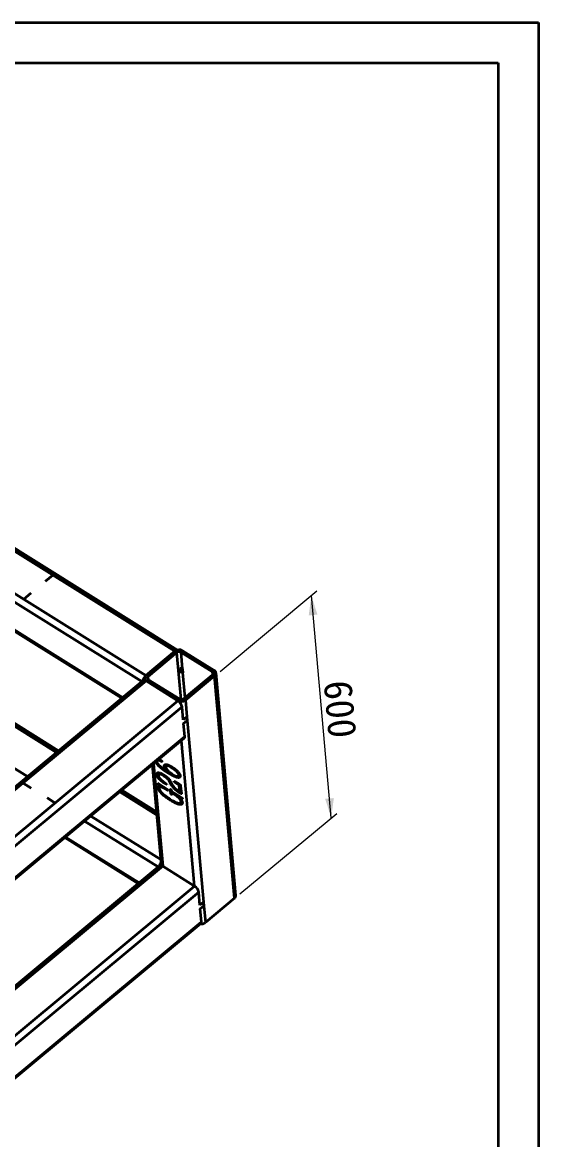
# Model space of a CAD drawing. Header units: millimetres. Extents: x 0 to 14850, y 0 to 10716.
# Drawn here: x 11658 to 14850, y 3584 to 10500 of the extents above; entities that cross this region are included whole.
import ezdxf

# ---------------------------------------------------------------- set-up
doc = ezdxf.new("R2010")
doc.units = ezdxf.units.MM
doc.header["$LTSCALE"] = 50
doc.layers.add('粗实线', color=7, linetype='Continuous', lineweight=35)
doc.layers.add('迈迪拼图', color=7, linetype='Continuous', lineweight=0)
doc.styles.add('SLDTEXTSTYLE4', font='SIMSUN.TTC')
doc.dimstyles.new('SLDDIMSTYLE0', dxfattribs={"dimtxt": 175, "dimasz": 175, "dimexe": 0, "dimexo": 0.0625, "dimgap": 43.75, "dimtad": 2, "dimlfac": 0.3, "dimrnd": 1e-09, "dimzin": 12, "dimdsep": 46, "dimtxsty": 'SLDTEXTSTYLE4', "dimsah": 1, "dimcen": 0.09, "dimadec": 0, "dimazin": 3, "dimtfac": 1, "dimtdec": 3, "dimtofl": 0, "dimtmove": 0, "dimatfit": 3, "dimfxl": 0, "dimfrac": 2, "dimtolj": 1, "dimtzin": 12, "dimarcsym": 0})

# ---------------------------------------------------------------- blocks, each defined once
blk = doc.blocks.new('_D_2')
at = {"layer": '迈迪拼图'}
for p, q in [((12880.5, 6482.1), (13478.6, 6979.9)), ((13567.9, 5575.4), (13444.8, 6951.8)), ((13003.6, 5105.8), (13601.7, 5603.5))]:
    blk.add_line(p, q, dxfattribs=at)
for points in [[(13444.8, 6951.8), (13428.8, 6828.9), (13482.4, 6833.7)], [(13567.9, 5575.4), (13583.9, 5698.2), (13530.3, 5693.4)]]:
    blk.add_solid(points, dxfattribs=at)
at = {"layer": '迈迪拼图', "insert": (13695.6, 6433.9), "char_height": 175, "attachment_point": 1, "rotation": 275.11072, "style": 'SLDTEXTSTYLE4'}
blk.add_mtext('600', dxfattribs=at)

msp = doc.modelspace()

# ---------------------------------------------------------------- linework, layer by layer
at = {"color": 7, "linetype": 'Continuous', "lineweight": 35}
for p, q in [((12601.791, 6606.967), (6844.5, 10200.785)), ((12617.745, 6614.643), (6864.203, 10206.122)), ((10556.105, 7621.636), (12421.712, 6457.086)), ((10661.3, 7321.744), (12272.546, 6315.971)), ((11846.124, 7078.342), (11801.318, 7041.049)), ((11801.342, 7041.034), (11846.148, 7078.326)), ((11846.148, 7078.326), (11846.124, 7078.342)), ((11846.127, 7078.309), (11846.124, 7078.342)), ((11801.318, 7041.049), (11801.342, 7041.034)), ((11711.301, 6966.128), (11666.495, 6928.835)), ((11666.495, 6928.835), (11666.519, 6928.82)), ((11666.519, 6928.82), (11711.325, 6966.112)), ((11711.325, 6966.112), (11711.301, 6966.128)), ((11711.304, 6966.095), (11711.301, 6966.128)), ((12601.791, 6606.967), (12421.712, 6457.086)), ((12614.041, 6599.32), (12433.962, 6449.439)), ((12833.538, 6478.699), (12637.545, 6601.041)), ((12637.545, 6601.041), (12646.737, 6498.271)), ((12844.793, 6488.066), (12648.8, 6610.409)), ((11882.025, 5990.938), (10956.784, 6568.492)), ((12413.01, 6438.823), (12414.044, 6427.266)), ((12434.956, 6432.425), (12630.949, 6310.082)), ((12634.569, 6476.784), (12632.435, 6500.641)), ((12648.829, 6474.872), (12633.907, 6484.187)), ((12643.642, 6499.77), (12646.778, 6497.812)), ((12646.737, 6498.271), (12647.962, 6497.506)), ((12646.778, 6497.812), (12647.075, 6498.06)), ((12646.778, 6497.812), (12648.829, 6474.872)), ((12647.962, 6497.506), (12650.095, 6473.649)), ((12648.829, 6474.872), (12649.906, 6475.768)), ((12650.095, 6473.649), (12648.87, 6474.413)), ((12654.454, 6311.804), (12834.533, 6461.685)), ((12666.703, 6304.157), (12846.782, 6454.038)), ((12844.797, 6487.734), (12844.796, 6487.735)), ((12844.796, 6487.735), (12845.44, 6476.71)), ((12844.816, 6487.506), (12844.796, 6487.735)), ((12844.831, 6487.713), (12844.797, 6487.734)), ((12844.818, 6487.505), (12844.797, 6487.734)), ((12844.816, 6487.506), (12845.447, 6476.711)), ((12844.818, 6487.505), (12844.816, 6487.506)), ((12844.844, 6487.488), (12844.818, 6487.505)), ((12845.473, 6476.725), (12844.831, 6487.713)), ((12845.44, 6476.71), (12845.474, 6476.713)), ((12845.474, 6476.713), (12845.473, 6476.725)), ((12846.135, 6465.394), (12846.102, 6465.392)), ((12846.102, 6465.392), (12846.746, 6454.367)), ((12846.123, 6465.162), (12846.102, 6465.392)), ((12846.149, 6465.164), (12846.123, 6465.162)), ((12846.123, 6465.162), (12846.753, 6454.373)), ((12846.778, 6454.394), (12846.135, 6465.394)), ((12846.746, 6454.367), (12846.778, 6454.394)), ((12969.881, 5077.649), (12846.782, 6454.038)), ((12978.583, 5095.911), (12855.484, 6472.3)), ((12404.429, 6425.738), (11549.845, 5714.463)), ((12423.701, 6423.058), (11563.148, 5706.814)), ((12423.701, 6423.058), (12619.694, 6300.715)), ((8905.561, 3209.42), (12619.694, 6300.715)), ((12666.703, 6304.157), (12675.895, 6201.387)), ((12646.245, 6262.482), (8932.112, 3171.188)), ((12653.426, 6182.193), (12646.245, 6262.482)), ((12675.936, 6200.928), (12653.426, 6182.193)), ((12655.477, 6159.253), (12677.987, 6177.988)), ((12662.658, 6078.964), (12655.477, 6159.253)), ((12675.595, 6201.141), (12675.936, 6200.928)), ((12677.02, 6202.324), (12675.895, 6201.387)), ((12677.987, 6177.988), (12675.936, 6200.928)), ((12679.154, 6178.466), (12677.02, 6202.324)), ((12677.873, 6179.266), (12679.154, 6178.466)), ((12678.028, 6177.529), (12679.154, 6178.466)), ((12678.028, 6177.529), (12778.477, 5054.396)), ((10817.297, 4543.059), (12662.658, 6078.964)), ((10817.486, 4535.532), (12659.483, 6068.636)), ((12460.901, 5903.355), (12516.627, 5280.275)), ((12515.896, 5930.019), (12523.564, 5925.233)), ((12523.564, 5925.233), (12523.843, 5922.109)), ((12535.747, 5895.516), (12535.522, 5895.329)), ((12565.883, 5894.719), (12565.658, 5894.532)), ((12489.107, 5845.136), (12488.882, 5844.949)), ((12518.442, 5843.552), (12518.216, 5843.365)), ((12552.175, 5858.367), (12551.95, 5858.179)), ((12552.329, 5864.062), (12561.683, 5858.035)), ((12561.908, 5858.223), (12561.683, 5858.035)), ((12625.895, 5840.939), (12625.67, 5840.752)), ((11664.249, 5790.604), (11664.226, 5790.585)), ((11664.226, 5790.585), (11712.992, 5760.145)), ((11713.014, 5760.163), (11664.249, 5790.604)), ((11664.252, 5790.569), (11664.249, 5790.604)), ((11712.992, 5760.145), (11713.014, 5760.163)), ((12486.833, 5613.404), (12272.944, 5746.918)), ((12493.116, 5790.116), (12558.042, 5749.587)), ((12493.356, 5787.423), (12493.116, 5790.116)), ((12493.581, 5787.611), (12493.356, 5787.423)), ((12510.601, 5774.117), (12493.356, 5787.423)), ((12493.581, 5787.611), (12493.372, 5789.956)), ((12510.826, 5774.304), (12493.581, 5787.611)), ((12496.151, 5763.756), (12495.926, 5763.569)), ((12506.928, 5774.715), (12510.601, 5774.117)), ((12510.826, 5774.304), (12510.601, 5774.117)), ((12529.755, 5795.378), (12529.53, 5795.191)), ((12543.586, 5789.806), (12551.52, 5784.665)), ((12551.52, 5784.665), (12551.823, 5781.275)), ((12558.042, 5749.587), (12558.713, 5744.712)), ((12567.754, 5749.676), (12573.65, 5752.335)), ((12570.29, 5746.806), (12567.754, 5749.676)), ((12568.177, 5800.863), (12567.952, 5800.676)), ((12575.023, 5787.569), (12567.952, 5800.676)), ((12570.515, 5746.994), (12568.033, 5749.802)), ((12575.248, 5787.756), (12568.177, 5800.863)), ((12570.515, 5746.994), (12570.29, 5746.806)), ((12574.778, 5800.432), (12583.181, 5784.799)), ((12575.248, 5787.756), (12575.023, 5787.569)), ((12577.193, 5750.563), (12577.582, 5748.845)), ((12577.582, 5748.845), (12579.766, 5739.416)), ((12597.448, 5802.161), (12628.976, 5783.548)), ((12597.727, 5799.036), (12597.448, 5802.161)), ((12597.952, 5799.224), (12597.703, 5802.01)), ((12597.952, 5799.224), (12597.727, 5799.036)), ((12618.681, 5785.11), (12597.727, 5799.036)), ((12618.906, 5785.297), (12597.952, 5799.224)), ((12618.906, 5785.297), (12618.681, 5785.11)), ((12622.533, 5742.032), (12632.621, 5735.296)), ((12627.835, 5776.522), (12627.61, 5776.335)), ((12632.621, 5735.296), (12627.61, 5776.335)), ((12632.846, 5735.483), (12627.835, 5776.522)), ((12636.786, 5772.302), (12641.985, 5726.908)), ((11810.986, 5699.007), (11810.964, 5698.989)), ((11810.964, 5698.989), (11859.729, 5668.548)), ((11859.751, 5668.567), (11810.986, 5699.007)), ((11810.989, 5698.973), (11810.986, 5699.007)), ((12552.172, 5699.129), (12551.947, 5698.942)), ((12573.91, 5739.382), (12573.685, 5739.195)), ((12575.416, 5732.591), (12573.685, 5739.195)), ((12575.641, 5732.779), (12573.91, 5739.382)), ((12575.641, 5732.779), (12575.416, 5732.591)), ((12577.006, 5727.173), (12575.416, 5732.591)), ((12577.231, 5727.361), (12575.641, 5732.779)), ((12577.231, 5727.361), (12577.006, 5727.173)), ((12577.488, 5721.789), (12577.006, 5727.173)), ((12577.713, 5721.976), (12577.231, 5727.361)), ((12577.713, 5721.976), (12577.488, 5721.789)), ((12579.766, 5739.416), (12639.438, 5702.167)), ((12586.493, 5722.287), (12580.842, 5719.883)), ((12581.067, 5720.07), (12580.842, 5719.883)), ((12586.457, 5722.364), (12581.067, 5720.07)), ((12582.469, 5732.125), (12582.244, 5731.938)), ((12589.471, 5727.207), (12582.244, 5731.938)), ((12589.696, 5727.394), (12582.469, 5732.125)), ((12584.832, 5725.866), (12586.493, 5722.287)), ((12589.696, 5727.394), (12589.471, 5727.207)), ((12620.427, 5737.931), (12620.202, 5737.744)), ((12622.183, 5708.182), (12621.958, 5707.995)), ((12630.703, 5701.281), (12621.958, 5707.995)), ((12630.928, 5701.468), (12622.183, 5708.182)), ((12630.928, 5701.468), (12630.703, 5701.281)), ((12633.144, 5699.098), (12630.703, 5701.281)), ((12633.369, 5699.286), (12630.928, 5701.468)), ((12632.846, 5735.483), (12632.621, 5735.296)), ((12633.369, 5699.286), (12633.144, 5699.098)), ((12636.853, 5698.178), (12636.628, 5697.99)), ((12640.529, 5697.47), (12636.628, 5697.99)), ((12640.754, 5697.657), (12636.853, 5698.178)), ((12639.458, 5674.301), (12639.233, 5674.114)), ((12640.754, 5697.657), (12640.529, 5697.47)), ((12643.552, 5696.65), (12640.529, 5697.47)), ((12643.777, 5696.837), (12640.754, 5697.657)), ((12643.777, 5696.837), (12643.552, 5696.65)), ((11859.729, 5668.548), (11859.751, 5668.567)), ((11919.946, 5453.115), (12375.129, 5168.98)), ((12507.012, 5278.747), (10961.077, 3992.057)), ((12526.284, 5276.067), (12722.277, 5153.724)), ((12748.827, 5115.491), (10903.466, 3579.586)), ((12756.008, 5035.202), (12748.827, 5115.491)), ((12778.518, 5053.937), (12756.008, 5035.202)), ((12778.178, 5054.15), (12778.518, 5053.937)), ((12779.603, 5055.333), (12778.477, 5054.396)), ((12780.57, 5030.997), (12778.518, 5053.937)), ((12781.736, 5031.475), (12779.603, 5055.333)), ((12969.881, 5077.649), (12789.802, 4927.768)), ((12758.06, 5012.262), (12780.57, 5030.997)), ((12765.241, 4931.973), (12758.06, 5012.262)), ((12780.456, 5032.275), (12781.736, 5031.475)), ((12780.611, 5030.538), (12781.736, 5031.475)), ((12780.611, 5030.538), (12789.802, 4927.768)), ((9047.933, 1830.351), (12762.066, 4921.645)), ((9051.108, 1840.678), (12765.241, 4931.973))]:
    msp.add_line(p, q, dxfattribs=at)
at = {"color": 8, "linetype": 'Continuous', "lineweight": 35}
for p, q in [((12395.978, 6418.704), (10645.403, 7511.449)), ((10661.816, 7327.93), (12277.015, 6319.69)), ((12640.151, 6307.384), (12614.041, 6599.32)), ((11869.917, 5980.861), (10948.523, 6556.014)), ((12433.962, 6449.439), (12435.514, 6432.077)), ((12648.87, 6474.413), (12662.793, 6318.744)), ((12835.022, 6462.109), (12833.538, 6478.699)), ((10768.443, 6406.133), (11689.838, 5830.98)), ((12722.277, 5153.724), (12641.769, 6053.893)), ((12469.539, 5910.544), (12526.284, 5276.067)), ((12488.503, 5594.726), (12260.837, 5736.84)), ((12498.56, 5271.713), (12043.377, 5555.848)), ((12080.757, 5586.96), (12513.349, 5316.927)), ((11924.414, 5456.834), (12379.597, 5172.699)), ((12526.284, 5276.067), (10962.635, 3974.633)), ((10986.398, 3708.942), (12722.277, 5153.724))]:
    msp.add_line(p, q, dxfattribs=at)
at = {"color": 7, "linetype": 'Continuous', "lineweight": 35, "flags": 128}
for points in [[(12404.429, 6425.738), (12406.979, 6427.152), (12410.436, 6427.688), (12414.482, 6427.164), (12418.961, 6425.6), (12423.701, 6423.058)], [(12412.559, 6427.536), (12412.973, 6429.881), (12413.612, 6432.095)], [(12673.961, 6174.637), (12674.175, 6174.768), (12678.028, 6177.529)], [(12507.012, 5278.747), (12509.561, 5280.161), (12513.019, 5280.697), (12517.065, 5280.173), (12521.544, 5278.609), (12526.284, 5276.067)], [(12515.142, 5280.545), (12515.555, 5282.89), (12516.195, 5285.104)], [(12776.544, 5027.646), (12776.757, 5027.777), (12780.611, 5030.538)]]:
    msp.add_lwpolyline(points, dxfattribs=at)
at = {"color": 7, "linetype": 'Continuous', "lineweight": 35}
for centre, radius, start, end in [((12627.87, 6573.527), 42.407, 60.4261117, 127.9500044), ((12621.356, 6585.006), 29.411, 107.738648, 131.6975224), ((12627.08, 6582.6), 21.204, 60.4261117, 127.9500044), ((12460.55, 6411.253), 60.075, 130.2779761, 168.2404579), ((12433.09, 6440.679), 19.966, 124.7403597, 241.9508478), ((12439.651, 6441.236), 9.983, 124.7403597, 241.9508478), ((12636.426, 6480.389), 20.641, 60.0322609, 101.1482791), ((12638.56, 6456.532), 20.641, 60.0322609, 101.1482791), ((12828.844, 6469.888), 9.983, 304.7403597, 61.9508478), ((12835.405, 6470.445), 19.966, 304.7403597, 61.9508478), ((12640.624, 6337.597), 42.407, 240.4261117, 307.9500044), ((12588.993, 6251.059), 58.38, 11.2836818, 58.2725879), ((12641.414, 6328.524), 21.204, 240.4261117, 307.9500044), ((12650.288, 6234.014), 41.476, 273.0511733, 308.1263432), ((12651.829, 6076.641), 11.076, 313.7166499, 12.1033776), ((12561.458, 5264.79), 58.328, 143.0044147, 168.4123509), ((12691.576, 5104.068), 58.38, 11.2836818, 58.2725879), ((12752.87, 5087.023), 41.476, 273.0511733, 308.1263432), ((12957.154, 5094.917), 21.452, 306.3904511, 2.6551501), ((12763.674, 4961.492), 42.661, 263.7009669, 307.7678205), ((12754.411, 4929.65), 11.076, 313.7166499, 12.1033776)]:
    msp.add_arc(centre, radius, start, end, dxfattribs=at)
for points, knots in [([(12551.95, 5858.179), (12547.281, 5861.183), (12537.945, 5867.19), (12523.935, 5877.631), (12511.118, 5887.621), (12499.799, 5898.275), (12491.332, 5907.569), (12485.197, 5915.706), (12483.458, 5919.931), (12482.784, 5921.569)], [0, 0, 0, 0, 0.18824922, 0.37647371, 0.56467974, 0.70568143, 0.84664335, 0.94055931, 1, 1, 1, 1]), ([(12552.175, 5858.367), (12547.507, 5861.37), (12538.17, 5867.377), (12524.16, 5877.818), (12511.343, 5887.808), (12500.024, 5898.462), (12491.557, 5907.757), (12485.422, 5915.893), (12483.683, 5920.118), (12483.009, 5921.756)], [0, 0, 0, 0, 0.18824922, 0.37647371, 0.56467974, 0.70568143, 0.84664335, 0.94055931, 1, 1, 1, 1]), ([(12488.838, 5926.607), (12488.8, 5926.368), (12488.537, 5924.669), (12489.874, 5920.247), (12492.895, 5913.966), (12497.705, 5907.977), (12503.474, 5901.352), (12510.654, 5894.474), (12521.658, 5885.21), (12535.629, 5874.913), (12546.762, 5867.679), (12552.329, 5864.062)], [0, 0, 0, 0, 0.01241565, 0.08823785, 0.163662, 0.239616, 0.31565528, 0.42964959, 0.54371637, 0.77184057, 1, 1, 1, 1]), ([(12523.843, 5922.109), (12520.622, 5923.746), (12514.181, 5927.02), (12504.698, 5932.007), (12499.341, 5932.852), (12496.819, 5933.25)], [0, 0, 0, 0, 0.346147254, 0.692134598, 1, 1, 1, 1]), ([(12524.068, 5922.296), (12520.847, 5923.933), (12514.406, 5927.207), (12504.923, 5932.195), (12499.566, 5933.04), (12497.044, 5933.437)], [0, 0, 0, 0, 0.346147254, 0.692134598, 1, 1, 1, 1]), ([(12501.558, 5937.194), (12503.607, 5936.412), (12508.246, 5934.641), (12513.155, 5931.675), (12515.896, 5930.019)], [0, 0, 0, 0, 0.441667386, 1, 1, 1, 1]), ([(12535.522, 5895.329), (12535.462, 5896.639), (12535.347, 5899.126), (12536.126, 5902.149), (12537.954, 5904.241), (12540.23, 5905.343), (12542.538, 5905.928), (12544.681, 5906.082), (12547.129, 5906.011), (12550.827, 5905.576), (12555.919, 5904.416), (12561.428, 5902.436), (12566.14, 5900.252), (12569.949, 5898.369), (12574.04, 5896.077), (12579.779, 5892.647), (12586.967, 5888.085), (12592.708, 5884.156), (12595.515, 5882.234)], [0, 0, 0, 0, 0.056816209, 0.107918218, 0.161144432, 0.222865507, 0.257649138, 0.295085942, 0.335068467, 0.37883962, 0.469596126, 0.562158814, 0.610711783, 0.661736599, 0.716183103, 0.773772618, 0.889367276, 1, 1, 1, 1]), ([(12561.683, 5858.035), (12559.961, 5859.634), (12556.849, 5862.524), (12552.54, 5866.665), (12548.846, 5870.63), (12545.37, 5874.687), (12542.145, 5879.218), (12539.706, 5883.265), (12537.941, 5886.745), (12536.932, 5889.511), (12536.032, 5892.441), (12535.697, 5894.337), (12535.522, 5895.329)], [0, 0, 0, 0, 0.14637356, 0.2645721, 0.36937315, 0.47632097, 0.58751088, 0.70798142, 0.77264778, 0.84212379, 0.91741897, 1, 1, 1, 1]), ([(12535.747, 5895.516), (12535.659, 5897.465), (12535.485, 5901.271), (12537.377, 5903.24), (12538.3, 5904.201)], [0, 0, 0, 0, 0.51184766, 1, 1, 1, 1]), ([(12561.908, 5858.223), (12560.186, 5859.821), (12557.074, 5862.711), (12552.765, 5866.852), (12549.071, 5870.818), (12545.595, 5874.874), (12542.37, 5879.405), (12539.931, 5883.452), (12538.166, 5886.932), (12537.158, 5889.699), (12536.257, 5892.628), (12535.922, 5894.524), (12535.747, 5895.516)], [0, 0, 0, 0, 0.14637356, 0.2645721, 0.36937315, 0.47632097, 0.58751088, 0.70798142, 0.77264778, 0.84212379, 0.91741897, 1, 1, 1, 1]), ([(12565.658, 5894.532), (12563.526, 5895.288), (12559.289, 5896.791), (12554.443, 5897.633), (12551.02, 5897.749), (12548.813, 5897.618), (12547.116, 5897.029), (12545.818, 5896.164), (12544.945, 5894.983), (12544.372, 5893.603), (12544.186, 5891.931), (12544.289, 5890.674), (12544.341, 5890.044)], [0, 0, 0, 0, 0.20760949, 0.41251734, 0.5094188, 0.59716945, 0.67644568, 0.74802617, 0.8141024, 0.87719158, 0.93851536, 1, 1, 1, 1]), ([(12544.341, 5890.044), (12544.537, 5889.194), (12544.932, 5887.483), (12546.004, 5884.702), (12547.471, 5881.777), (12549.857, 5877.801), (12553.237, 5873.051), (12556.984, 5868.604), (12560.24, 5865.383), (12562.999, 5862.755), (12566.158, 5860.037), (12569.665, 5857.109), (12573.502, 5854.132), (12577.63, 5851.111), (12582.027, 5848.125), (12585.04, 5846.206), (12586.592, 5845.216)], [0, 0, 0, 0, 0.05024828, 0.1011799, 0.15275603, 0.20743151, 0.31473057, 0.4129853, 0.46392194, 0.5212138, 0.58599452, 0.65733684, 0.73510874, 0.81801555, 0.9062259, 1, 1, 1, 1]), ([(12565.883, 5894.719), (12563.004, 5895.716), (12557.248, 5897.71), (12551, 5898.047), (12547.337, 5897.602), (12546.65, 5896.663), (12546.595, 5896.588)], [0, 0, 0, 0, 0.38937381, 0.77856373, 0.98220286, 1, 1, 1, 1]), ([(12625.67, 5840.752), (12625.514, 5841.619), (12625.201, 5843.357), (12624.085, 5846.305), (12622.471, 5849.45), (12620.425, 5852.746), (12618.079, 5856.08), (12615.459, 5859.317), (12612.652, 5862.405), (12608.588, 5866.314), (12603.08, 5871.038), (12596.056, 5876.117), (12588.714, 5881.133), (12581.171, 5886.173), (12573.393, 5890.952), (12568.284, 5893.316), (12565.658, 5894.532)], [0, 0, 0, 0, 0.03875383, 0.07767505, 0.11890527, 0.1626867, 0.20806601, 0.25319468, 0.29840604, 0.34440896, 0.4408668, 0.5453799, 0.65506419, 0.76614316, 0.87979486, 1, 1, 1, 1]), ([(12625.895, 5840.939), (12625.739, 5841.806), (12625.426, 5843.544), (12624.31, 5846.492), (12622.696, 5849.637), (12620.65, 5852.933), (12618.304, 5856.267), (12615.684, 5859.505), (12612.877, 5862.592), (12608.813, 5866.502), (12603.305, 5871.226), (12596.281, 5876.304), (12588.939, 5881.321), (12581.396, 5886.36), (12573.618, 5891.139), (12568.509, 5893.504), (12565.883, 5894.719)], [0, 0, 0, 0, 0.03875383, 0.07767505, 0.11890527, 0.1626867, 0.20806601, 0.25319468, 0.29840604, 0.34440896, 0.4408668, 0.5453799, 0.65506419, 0.76614316, 0.87979486, 1, 1, 1, 1]), ([(12595.515, 5882.234), (12596.98, 5881.122), (12600.017, 5878.815), (12604.715, 5875.019), (12609.716, 5870.822), (12614.852, 5866.389), (12619.771, 5861.914), (12624.017, 5857.377), (12627.427, 5852.992), (12629.838, 5848.846), (12631.522, 5845.206), (12632.914, 5842.036), (12633.906, 5839.393), (12634.221, 5837.907), (12634.363, 5837.24)], [0, 0, 0, 0, 0.09253422, 0.19191393, 0.29829382, 0.41179999, 0.52140916, 0.61651111, 0.70103706, 0.77753295, 0.84749941, 0.90715804, 0.95828574, 1, 1, 1, 1]), ([(12488.882, 5844.949), (12488.873, 5845.69), (12488.854, 5847.154), (12489.227, 5849.05), (12489.784, 5850.778), (12490.99, 5852.663), (12492.992, 5854.484), (12495.706, 5855.424), (12498.251, 5855.653), (12500.436, 5855.559), (12502.886, 5855.18), (12506.507, 5854.338), (12511.348, 5852.793), (12517.539, 5850.021), (12524.005, 5846.662), (12530.66, 5842.827), (12537.262, 5838.764), (12541.604, 5835.71), (12543.701, 5834.236)], [0, 0, 0, 0, 0.03566827, 0.0704794, 0.1057527, 0.14113151, 0.2124266, 0.28305513, 0.3199666, 0.35823218, 0.39927559, 0.44288208, 0.53314979, 0.6237359, 0.71718827, 0.81469535, 0.91052174, 1, 1, 1, 1]), ([(12529.53, 5795.191), (12528.172, 5796.121), (12525.546, 5797.92), (12521.743, 5800.715), (12518.209, 5803.407), (12514.869, 5806.126), (12511.578, 5809.035), (12508.226, 5812.354), (12504.705, 5816.055), (12501.162, 5820.061), (12497.824, 5824.135), (12495.026, 5828.079), (12492.846, 5831.764), (12491.393, 5835.117), (12490.432, 5838.084), (12489.709, 5840.699), (12489.113, 5843.004), (12488.956, 5844.326), (12488.882, 5844.949)], [0, 0, 0, 0, 0.07739329, 0.14966975, 0.2168726, 0.27926888, 0.34156598, 0.40830718, 0.48034243, 0.55775938, 0.6332927, 0.70125462, 0.76230777, 0.81955094, 0.8730981, 0.92088682, 0.96272162, 1, 1, 1, 1]), ([(12489.107, 5845.136), (12489.202, 5846.777), (12489.393, 5850.06), (12490.751, 5852.669), (12491.991, 5853.395), (12492.131, 5853.478)], [0, 0, 0, 0, 0.46989921, 0.93993135, 1, 1, 1, 1]), ([(12529.755, 5795.378), (12528.397, 5796.308), (12525.771, 5798.107), (12521.968, 5800.902), (12518.434, 5803.595), (12515.094, 5806.313), (12511.803, 5809.222), (12508.451, 5812.541), (12504.93, 5816.243), (12501.387, 5820.249), (12498.049, 5824.322), (12495.251, 5828.266), (12493.071, 5831.951), (12491.618, 5835.305), (12490.657, 5838.271), (12489.934, 5840.887), (12489.338, 5843.191), (12489.181, 5844.513), (12489.107, 5845.136)], [0, 0, 0, 0, 0.07739329, 0.14966975, 0.2168726, 0.27926888, 0.34156598, 0.40830718, 0.48034243, 0.55775938, 0.6332927, 0.70125462, 0.76230777, 0.81955094, 0.8730981, 0.92088682, 0.96272162, 1, 1, 1, 1]), ([(12500.483, 5845.658), (12500.474, 5845.654), (12499.55, 5845.25), (12498.822, 5843.043), (12498.725, 5840.51), (12498.676, 5839.243)], [0, 0, 0, 0, 0.00527106, 0.50269428, 1, 1, 1, 1]), ([(12498.676, 5839.243), (12498.728, 5838.582), (12498.833, 5837.264), (12499.33, 5835.087), (12500.173, 5832.745), (12501.616, 5829.459), (12504.144, 5825.125), (12507.838, 5819.917), (12512.233, 5814.791), (12517.238, 5809.801), (12522.878, 5804.922), (12529.171, 5799.848), (12536.165, 5794.756), (12541.041, 5791.504), (12543.586, 5789.806)], [0, 0, 0, 0, 0.03910983, 0.07800729, 0.11696477, 0.15779616, 0.24060817, 0.32726753, 0.41765048, 0.51247808, 0.61641783, 0.73222231, 0.86027055, 1, 1, 1, 1]), ([(12518.216, 5843.365), (12516.413, 5844.076), (12512.807, 5845.499), (12507.805, 5846.607), (12503.457, 5847.297), (12501.689, 5846.281), (12501.009, 5845.89)], [0, 0, 0, 0, 0.27600775, 0.55185149, 0.82771794, 1, 1, 1, 1]), ([(12518.442, 5843.552), (12516.638, 5844.264), (12513.032, 5845.686), (12508.03, 5846.794), (12503.682, 5847.485), (12501.914, 5846.468), (12501.234, 5846.077)], [0, 0, 0, 0, 0.27600775, 0.55185149, 0.82771794, 1, 1, 1, 1]), ([(12567.952, 5800.676), (12567.362, 5801.739), (12566.23, 5803.781), (12564.459, 5806.744), (12562.615, 5809.446), (12560.697, 5812.011), (12558.515, 5814.589), (12555.857, 5817.273), (12552.721, 5820.285), (12547.872, 5824.557), (12541.504, 5829.812), (12533.739, 5835.15), (12525.946, 5839.752), (12520.833, 5842.142), (12518.216, 5843.365)], [0, 0, 0, 0, 0.05297535, 0.10165906, 0.14762445, 0.18948873, 0.23400071, 0.28620669, 0.34667593, 0.41674083, 0.56269102, 0.70505801, 0.84909115, 1, 1, 1, 1]), ([(12568.177, 5800.863), (12567.587, 5801.927), (12566.455, 5803.968), (12564.684, 5806.932), (12562.84, 5809.633), (12560.923, 5812.198), (12558.74, 5814.776), (12556.082, 5817.461), (12552.946, 5820.473), (12548.097, 5824.744), (12541.729, 5829.999), (12533.964, 5835.337), (12526.171, 5839.939), (12521.058, 5842.33), (12518.442, 5843.552)], [0, 0, 0, 0, 0.05297535, 0.10165906, 0.14762445, 0.18948873, 0.23400071, 0.28620669, 0.34667593, 0.41674083, 0.56269102, 0.70505801, 0.84909115, 1, 1, 1, 1]), ([(12543.701, 5834.236), (12545.874, 5832.546), (12550.241, 5829.149), (12555.564, 5824.344), (12559.65, 5820.46), (12562.41, 5817.59), (12564.865, 5814.857), (12567.773, 5811.251), (12571.206, 5806.468), (12573.549, 5802.508), (12574.778, 5800.432)], [0, 0, 0, 0, 0.18638505, 0.37458113, 0.46621741, 0.54977394, 0.62761339, 0.69808436, 0.84174316, 1, 1, 1, 1]), ([(12634.363, 5837.24), (12634.563, 5836.057), (12634.963, 5833.7), (12634.668, 5831.222), (12634.027, 5829.487), (12633.184, 5828.283), (12632.145, 5827.009), (12630.743, 5825.878), (12629.077, 5824.897), (12626.996, 5824.34), (12624.565, 5824.213), (12620.883, 5824.56), (12615.936, 5825.619), (12610.786, 5826.943), (12606.184, 5828.6), (12602.038, 5830.364), (12597.208, 5832.599), (12591.927, 5835.222), (12586.702, 5837.891), (12582.003, 5840.324), (12578.092, 5842.35), (12573.944, 5844.557), (12569.317, 5847.175), (12563.853, 5850.502), (12558.07, 5854.194), (12554.073, 5856.797), (12551.95, 5858.179)], [0, 0, 0, 0, 0.03534164, 0.070462941, 0.089372785, 0.110795383, 0.135385016, 0.163026733, 0.19257313, 0.222257811, 0.253799421, 0.286542898, 0.353649791, 0.419946592, 0.456015803, 0.498680862, 0.547716987, 0.603196881, 0.658187643, 0.70502547, 0.744448412, 0.775725354, 0.829334894, 0.882141426, 0.937389467, 1, 1, 1, 1]), ([(12631.398, 5826.696), (12630.823, 5826.183), (12629.222, 5824.754), (12624.675, 5824.166), (12617.98, 5825.356), (12610.43, 5827.186), (12599.67, 5831.515), (12585.814, 5838.66), (12569.16, 5847.231), (12557.837, 5854.655), (12552.175, 5858.367)], [0, 0, 0, 0, 0.04118515, 0.11481172, 0.21310395, 0.31149788, 0.40982704, 0.60655318, 0.80326449, 1, 1, 1, 1]), ([(12586.592, 5845.216), (12590.867, 5842.758), (12599.414, 5837.842), (12609.646, 5833.983), (12617.148, 5832.426), (12621.194, 5832.311), (12622.787, 5833.25), (12623.165, 5833.473)], [0, 0, 0, 0, 0.31701239, 0.63394249, 0.79244571, 0.95080269, 1, 1, 1, 1]), ([(12623.944, 5833.879), (12624.139, 5833.969), (12625.204, 5834.458), (12626.021, 5836.746), (12625.787, 5839.417), (12625.67, 5840.752)], [0, 0, 0, 0, 0.101113523, 0.550850165, 1, 1, 1, 1]), ([(12624.169, 5834.067), (12624.364, 5834.156), (12625.429, 5834.645), (12626.246, 5836.934), (12626.012, 5839.605), (12625.895, 5840.939)], [0, 0, 0, 0, 0.10111352, 0.55085016, 1, 1, 1, 1]), ([(12495.926, 5763.569), (12495.876, 5764.292), (12495.779, 5765.702), (12495.97, 5767.548), (12496.358, 5769.169), (12497.185, 5771.038), (12498.904, 5772.778), (12501.256, 5773.762), (12503.297, 5774.239), (12504.639, 5774.56), (12505.835, 5774.693), (12506.591, 5774.708), (12506.928, 5774.715)], [0, 0, 0, 0, 0.09357993, 0.18253261, 0.2691195, 0.35434016, 0.52851316, 0.7140203, 0.80625058, 0.88353287, 0.94813135, 1, 1, 1, 1]), ([(12551.947, 5698.942), (12549.046, 5701.104), (12543.07, 5705.557), (12535.557, 5711.57), (12529.439, 5716.783), (12524.871, 5720.887), (12520.403, 5725.149), (12516.104, 5729.504), (12512.125, 5733.795), (12508.604, 5737.896), (12505.651, 5741.754), (12503.241, 5745.337), (12501.334, 5748.58), (12499.755, 5751.428), (12498.565, 5753.896), (12497.462, 5756.69), (12496.583, 5759.911), (12496.149, 5762.329), (12495.926, 5763.569)], [0, 0, 0, 0, 0.12694167, 0.26146112, 0.33017597, 0.39827101, 0.46610463, 0.53343436, 0.59774158, 0.65544754, 0.70739664, 0.75437986, 0.79661379, 0.83374279, 0.86530277, 0.8930548, 0.94516688, 1, 1, 1, 1]), ([(12496.151, 5763.756), (12496.091, 5765.898), (12495.992, 5769.493), (12497.912, 5771.217), (12498.688, 5771.914)], [0, 0, 0, 0, 0.59567465, 1, 1, 1, 1]), ([(12552.172, 5699.129), (12549.271, 5701.291), (12543.295, 5705.745), (12535.782, 5711.757), (12529.665, 5716.971), (12525.096, 5721.074), (12520.628, 5725.336), (12516.329, 5729.692), (12512.35, 5733.982), (12508.829, 5738.083), (12505.876, 5741.942), (12503.466, 5745.524), (12501.559, 5748.767), (12499.98, 5751.616), (12498.79, 5754.083), (12497.687, 5756.877), (12496.809, 5760.098), (12496.374, 5762.516), (12496.151, 5763.756)], [0, 0, 0, 0, 0.12694167, 0.26146112, 0.33017597, 0.39827101, 0.46610463, 0.53343436, 0.59774158, 0.65544754, 0.70739664, 0.75437986, 0.79661379, 0.83374279, 0.86530277, 0.8930548, 0.94516688, 1, 1, 1, 1]), ([(12558.713, 5744.712), (12557.589, 5745.413), (12555.151, 5746.933), (12551.328, 5749.334), (12547.261, 5751.815), (12543.783, 5753.851), (12540.852, 5755.519), (12538.365, 5756.869), (12535.551, 5758.423), (12531.569, 5760.484), (12526.745, 5762.988), (12521.45, 5765.311), (12516.623, 5766.977), (12513.035, 5767.491), (12510.318, 5767.653), (12508.642, 5767.358), (12507.199, 5766.876), (12505.749, 5765.765), (12504.483, 5763.69), (12504.282, 5761.33), (12504.178, 5760.112)], [0, 0, 0, 0, 0.05138787, 0.11143055, 0.17472802, 0.23753358, 0.27114065, 0.30968322, 0.35258372, 0.40102898, 0.49489622, 0.57669044, 0.65230007, 0.7309205, 0.7693376, 0.80507551, 0.83835449, 0.87048835, 0.93316566, 1, 1, 1, 1]), ([(12504.178, 5760.112), (12504.273, 5759.057), (12504.457, 5757.009), (12505.314, 5753.641), (12506.633, 5750.186), (12508.387, 5746.608), (12510.673, 5742.879), (12513.556, 5738.985), (12516.957, 5734.879), (12520.863, 5730.671), (12525.066, 5726.444), (12529.426, 5722.353), (12533.833, 5718.424), (12539.706, 5713.587), (12546.86, 5708.082), (12555.186, 5702.161), (12563.213, 5696.861), (12568.485, 5693.533), (12571.114, 5691.873)], [0, 0, 0, 0, 0.04294049, 0.08334892, 0.12364606, 0.16327157, 0.20475914, 0.249858, 0.29949009, 0.35407887, 0.41151004, 0.46882914, 0.52599314, 0.58308569, 0.69441988, 0.79884753, 0.8996957, 1, 1, 1, 1]), ([(12558.938, 5744.899), (12553.466, 5748.308), (12542.524, 5755.126), (12529.041, 5762.316), (12518.446, 5766.909), (12512.242, 5767.884), (12508.207, 5767.832), (12507.252, 5766.689), (12507.068, 5766.469)], [0, 0, 0, 0, 0.293145885, 0.586259432, 0.732815401, 0.879200804, 0.976671045, 1, 1, 1, 1]), ([(12551.823, 5781.275), (12550.682, 5781.922), (12548.506, 5783.154), (12545.382, 5784.973), (12542.57, 5786.675), (12539.155, 5788.751), (12534.846, 5791.527), (12531.362, 5793.928), (12529.53, 5795.191)], [0, 0, 0, 0, 0.15459008, 0.29471376, 0.42200728, 0.53336569, 0.75452059, 1, 1, 1, 1]), ([(12552.048, 5781.462), (12550.907, 5782.109), (12548.731, 5783.341), (12545.607, 5785.161), (12542.795, 5786.862), (12539.38, 5788.938), (12535.071, 5791.714), (12531.588, 5794.115), (12529.755, 5795.378)], [0, 0, 0, 0, 0.15459008, 0.29471376, 0.42200728, 0.53336569, 0.75452059, 1, 1, 1, 1]), ([(12573.685, 5739.195), (12573.578, 5739.652), (12573.299, 5740.843), (12572.444, 5742.908), (12571.607, 5745.026), (12570.658, 5746.309), (12570.29, 5746.806)], [0, 0, 0, 0, 0.19151749, 0.49874299, 0.80580006, 1, 1, 1, 1]), ([(12573.91, 5739.382), (12573.803, 5739.839), (12573.524, 5741.03), (12572.669, 5743.096), (12571.832, 5745.214), (12570.883, 5746.497), (12570.515, 5746.994)], [0, 0, 0, 0, 0.19151749, 0.49874299, 0.80580006, 1, 1, 1, 1]), ([(12573.65, 5752.335), (12573.955, 5752.385), (12574.535, 5752.478), (12575.629, 5751.971), (12576.587, 5751.371), (12577.024, 5750.788), (12577.193, 5750.563)], [0, 0, 0, 0, 0.31628752, 0.60162371, 0.84553076, 1, 1, 1, 1]), ([(12620.202, 5737.744), (12618.848, 5738.746), (12616.24, 5740.675), (12612.469, 5743.643), (12608.971, 5746.473), (12605.73, 5749.223), (12602.759, 5751.842), (12600.064, 5754.387), (12597.623, 5756.796), (12594.831, 5759.87), (12591.764, 5763.476), (12588.447, 5767.47), (12585.613, 5771.092), (12582.459, 5775.482), (12578.956, 5780.946), (12576.358, 5785.322), (12575.023, 5787.569)], [0, 0, 0, 0, 0.07882147, 0.15183751, 0.22038219, 0.28386907, 0.34307563, 0.3968308, 0.44661964, 0.49236942, 0.57532175, 0.64966814, 0.71503189, 0.77269154, 0.88327261, 1, 1, 1, 1]), ([(12620.427, 5737.931), (12619.073, 5738.933), (12616.465, 5740.862), (12612.695, 5743.831), (12609.196, 5746.66), (12605.955, 5749.41), (12602.984, 5752.03), (12600.29, 5754.574), (12597.848, 5756.983), (12595.056, 5760.058), (12591.989, 5763.663), (12588.672, 5767.658), (12585.838, 5771.279), (12582.684, 5775.669), (12579.181, 5781.133), (12576.583, 5785.509), (12575.248, 5787.756)], [0, 0, 0, 0, 0.07882147, 0.15183751, 0.22038219, 0.28386907, 0.34307563, 0.3968308, 0.44661964, 0.49236942, 0.57532175, 0.64966814, 0.71503189, 0.77269154, 0.88327261, 1, 1, 1, 1]), ([(12583.181, 5784.799), (12584.326, 5782.763), (12586.492, 5778.911), (12589.918, 5773.386), (12593.538, 5768.347), (12597.405, 5763.792), (12601.332, 5759.702), (12605.253, 5755.764), (12609.544, 5752.001), (12613.373, 5748.814), (12616.57, 5746.283), (12618.79, 5744.628), (12620.749, 5743.186), (12621.964, 5742.401), (12622.533, 5742.032)], [0, 0, 0, 0, 0.12111886, 0.22915725, 0.32951746, 0.42774395, 0.52199812, 0.61073968, 0.70446623, 0.81362026, 0.86925105, 0.91888873, 0.96193642, 1, 1, 1, 1]), ([(12627.61, 5776.335), (12627.55, 5776.861), (12627.443, 5777.797), (12626.311, 5779.301), (12625.056, 5780.276), (12623.502, 5781.567), (12621.301, 5783.184), (12619.625, 5784.415), (12618.681, 5785.11)], [0, 0, 0, 0, 0.15337447, 0.27242507, 0.36476873, 0.51543524, 0.72690299, 1, 1, 1, 1]), ([(12627.835, 5776.522), (12627.775, 5777.049), (12627.668, 5777.985), (12626.536, 5779.488), (12625.282, 5780.463), (12623.727, 5781.755), (12621.526, 5783.371), (12619.85, 5784.603), (12618.906, 5785.297)], [0, 0, 0, 0, 0.15337447, 0.27242507, 0.36476873, 0.51543524, 0.72690299, 1, 1, 1, 1]), ([(12628.976, 5783.548), (12629.588, 5783.202), (12630.657, 5782.596), (12632.065, 5781.747), (12633.044, 5781.139), (12633.843, 5780.621), (12634.573, 5779.958), (12635.386, 5779.203), (12635.973, 5778.047), (12636.208, 5776.692), (12636.599, 5774.653), (12636.717, 5773.162), (12636.786, 5772.302)], [0, 0, 0, 0, 0.1386529, 0.24250407, 0.31703939, 0.3597141, 0.42041649, 0.48589243, 0.53979333, 0.64003359, 0.79234884, 1, 1, 1, 1]), ([(12647.041, 5672.629), (12647.249, 5671.105), (12647.665, 5668.065), (12647.134, 5664.314), (12645.897, 5661.279), (12644.3, 5659.355), (12642.595, 5658.305), (12640.993, 5657.789), (12639.126, 5657.454), (12636.927, 5657.38), (12634.425, 5657.532), (12631.578, 5657.921), (12628.387, 5658.55), (12624.868, 5659.388), (12621.036, 5660.543), (12616.914, 5661.98), (12612.535, 5663.686), (12606.466, 5666.298), (12599.024, 5669.784), (12590.232, 5674.43), (12581.386, 5679.614), (12572.107, 5685.264), (12562.199, 5691.654), (12555.416, 5696.476), (12551.947, 5698.942)], [0, 0, 0, 0, 0.04029717, 0.08034985, 0.11946331, 0.15760722, 0.17700726, 0.19757406, 0.22015149, 0.24427772, 0.2705181, 0.29898027, 0.33042579, 0.36424276, 0.40027546, 0.43765362, 0.47740955, 0.51865236, 0.59949348, 0.67353727, 0.74694795, 0.82694323, 0.91150874, 1, 1, 1, 1]), ([(12643.766, 5659.616), (12643.228, 5659.108), (12641.531, 5657.506), (12636.052, 5657.481), (12628.493, 5658.579), (12619.572, 5661.168), (12607.218, 5666.055), (12591.276, 5673.913), (12571.772, 5685.547), (12558.705, 5694.602), (12552.172, 5699.129)], [0, 0, 0, 0, 0.03438768, 0.10857799, 0.20758471, 0.30662407, 0.40568799, 0.60375448, 0.801895, 1, 1, 1, 1]), ([(12571.114, 5691.873), (12575.648, 5689.128), (12584.716, 5683.637), (12598.173, 5676.45), (12610.275, 5670.922), (12620.905, 5667.163), (12628.941, 5665.29), (12633.98, 5665.488), (12635.429, 5666.779), (12635.774, 5667.087)], [0, 0, 0, 0, 0.194048014, 0.388100887, 0.582074582, 0.727586886, 0.872874807, 0.969651827, 1, 1, 1, 1]), ([(12580.842, 5719.883), (12580.565, 5719.687), (12580.146, 5719.389), (12579.256, 5719.372), (12578.652, 5720.037), (12578.134, 5720.468), (12577.771, 5721.118), (12577.591, 5721.545), (12577.488, 5721.789)], [0, 0, 0, 0, 0.34768372, 0.52603303, 0.64727216, 0.74695402, 0.85593445, 1, 1, 1, 1]), ([(12581.067, 5720.07), (12580.79, 5719.874), (12580.371, 5719.577), (12579.481, 5719.56), (12578.877, 5720.224), (12578.359, 5720.655), (12577.997, 5721.306), (12577.816, 5721.733), (12577.713, 5721.976)], [0, 0, 0, 0, 0.34768372, 0.52603303, 0.64727216, 0.74695402, 0.85593445, 1, 1, 1, 1]), ([(12582.244, 5731.938), (12582.538, 5731.208), (12583.067, 5729.895), (12583.845, 5728.139), (12584.38, 5726.852), (12584.705, 5726.143), (12584.832, 5725.866)], [0, 0, 0, 0, 0.362798737, 0.652474814, 0.863991335, 1, 1, 1, 1]), ([(12639.233, 5674.114), (12639.172, 5675.148), (12639.051, 5677.227), (12638.028, 5680.852), (12636.483, 5684.738), (12634.075, 5688.91), (12631.028, 5693.285), (12627.224, 5697.724), (12622.937, 5702.211), (12618.218, 5706.373), (12613.344, 5710.358), (12608.435, 5713.999), (12603.678, 5717.431), (12599.049, 5720.704), (12594.345, 5723.981), (12591.146, 5726.098), (12589.471, 5727.207)], [0, 0, 0, 0, 0.05592839, 0.11238408, 0.17075918, 0.23085144, 0.29537382, 0.36705118, 0.44366651, 0.5233505, 0.6053367, 0.68742428, 0.76680106, 0.84131129, 0.91689287, 1, 1, 1, 1]), ([(12639.458, 5674.301), (12639.397, 5675.336), (12639.276, 5677.415), (12638.253, 5681.04), (12636.708, 5684.926), (12634.301, 5689.097), (12631.253, 5693.473), (12627.449, 5697.911), (12623.162, 5702.399), (12618.443, 5706.56), (12613.569, 5710.546), (12608.66, 5714.186), (12603.903, 5717.618), (12599.275, 5720.891), (12594.57, 5724.168), (12591.372, 5726.285), (12589.696, 5727.394)], [0, 0, 0, 0, 0.05592839, 0.11238408, 0.17075918, 0.23085144, 0.29537382, 0.36705118, 0.44366651, 0.5233505, 0.6053367, 0.68742428, 0.76680106, 0.84131129, 0.91689287, 1, 1, 1, 1]), ([(12641.985, 5726.908), (12642.037, 5726.361), (12642.142, 5725.275), (12641.068, 5724.942), (12639.742, 5725.308), (12638.13, 5726.109), (12635.977, 5727.303), (12632.25, 5729.562), (12626.927, 5733.033), (12622.513, 5736.125), (12620.202, 5737.744)], [0, 0, 0, 0, 0.06957193, 0.13812929, 0.18421264, 0.25132385, 0.34119282, 0.45429293, 0.71429233, 1, 1, 1, 1]), ([(12642.11, 5725.727), (12641.894, 5725.512), (12641.44, 5725.059), (12640.037, 5725.467), (12637.104, 5726.914), (12630.524, 5730.908), (12624.466, 5735.122), (12620.427, 5737.931)], [0, 0, 0, 0, 0.06069293, 0.12789156, 0.19501546, 0.4633037, 1, 1, 1, 1]), ([(12621.958, 5707.995), (12622.701, 5707.287), (12624.499, 5705.577), (12627.62, 5702.704), (12631.455, 5699.079), (12634.9, 5695.49), (12637.759, 5692.276), (12639.774, 5689.587), (12641.627, 5686.739), (12643.267, 5683.786), (12644.706, 5680.824), (12645.805, 5677.948), (12646.65, 5675.181), (12646.911, 5673.477), (12647.041, 5672.629)], [0, 0, 0, 0, 0.066568529, 0.160876633, 0.276929354, 0.408906198, 0.478611764, 0.549606773, 0.621940331, 0.698408114, 0.775595195, 0.849574932, 0.925116713, 1, 1, 1, 1]), ([(12636.628, 5697.99), (12636.02, 5698.069), (12634.94, 5698.208), (12633.69, 5698.828), (12633.144, 5699.098)], [0, 0, 0, 0, 0.563115817, 1, 1, 1, 1]), ([(12636.853, 5698.178), (12636.245, 5698.256), (12635.165, 5698.396), (12633.915, 5699.015), (12633.369, 5699.286)], [0, 0, 0, 0, 0.563115817, 1, 1, 1, 1]), ([(12636.461, 5667.628), (12637.091, 5668.008), (12639.007, 5669.163), (12639.142, 5672.125), (12639.233, 5674.114)], [0, 0, 0, 0, 0.32867246, 1, 1, 1, 1]), ([(12636.686, 5667.815), (12637.316, 5668.195), (12639.232, 5669.35), (12639.367, 5672.312), (12639.458, 5674.301)], [0, 0, 0, 0, 0.32867246, 1, 1, 1, 1]), ([(12639.438, 5702.167), (12640.124, 5701.742), (12641.414, 5700.944), (12643.203, 5699.787), (12644.713, 5698.817), (12645.912, 5698.034), (12646.857, 5697.421), (12647.441, 5696.907), (12647.893, 5696.633), (12648.077, 5696.079), (12646.881, 5696.454), (12646.016, 5696.223), (12644.701, 5696.363), (12643.872, 5696.57), (12643.552, 5696.65)], [0, 0, 0, 0, 0.14640709, 0.2751691, 0.38121808, 0.46708004, 0.53290469, 0.57648018, 0.60283423, 0.61081664, 0.67707546, 0.80099581, 0.92310323, 1, 1, 1, 1]), ([(12647.818, 5696.422), (12647.708, 5696.443), (12647.301, 5696.521), (12646.032, 5696.503), (12644.759, 5696.692), (12643.777, 5696.837)], [0, 0, 0, 0, 0.07781984, 0.28875592, 1, 1, 1, 1])]:
    msp.add_open_spline(points, degree=3, knots=knots, dxfattribs=at)
at = {"layer": '粗实线'}
for p, q in [((0, 10500), (14850, 10500)), ((14850, 10500), (14850, 0)), ((750, 10250), (14600, 10250)), ((14600, 10250), (14600, 250))]:
    msp.add_line(p, q, dxfattribs=at)

# ---------------------------------------------------------------- dimensions: what is measured, and where the dimension line sits
at = {"layer": '迈迪拼图'}
dim = msp.add_linear_dim(base=(13444.802, 6951.773), p1=(12969.881, 5077.649), p2=(12846.782, 6454.038), angle=275.1107193, dimstyle='SLDDIMSTYLE0', dxfattribs=at)
dim.commit()
dim.dimension.update_dxf_attribs({"geometry": '_D_2', "text_midpoint": (13506.351, 6263.579), "dimtype": 160})

doc.saveas('drawing.dxf')
